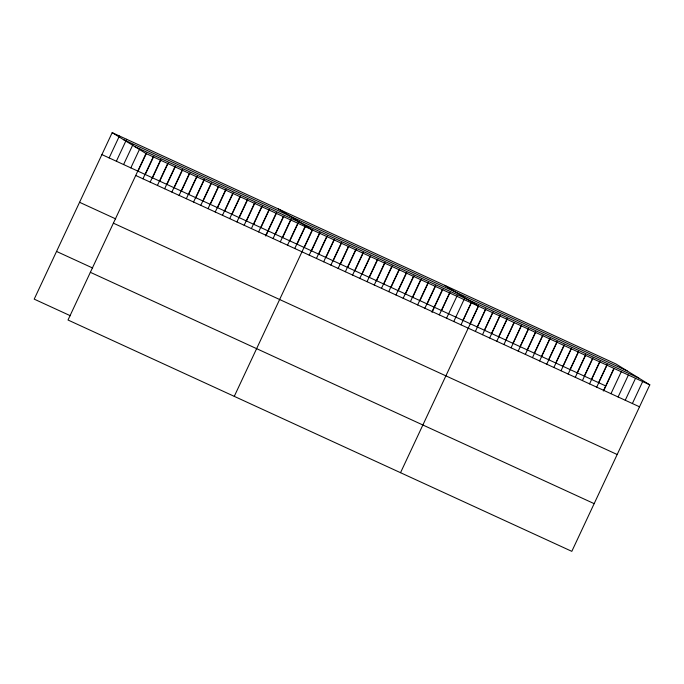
<?xml version="1.0" encoding="UTF-8"?>
<svg xmlns="http://www.w3.org/2000/svg" width="684" height="684" viewBox="0 0 684 684"><rect width="100%" height="100%" fill="white"/><g stroke="black" fill="none" stroke-linecap="round" stroke-linejoin="round"><path stroke-width="1.03" d="M112.185 132.653L146.008 153.532L68.015 320.018L571.815 551.347L649.8 384.861L615.985 363.982L112.185 132.653L34.2 299.139L70.341 315.734M109.141 157.918L119.418 135.971M116.365 161.236L126.643 139.288M123.59 164.553L132.978 144.521M130.824 167.871L139.758 148.787M138.048 171.188L146.538 153.062M142.956 178.798L153.233 156.85M145.282 174.514L153.772 156.38M150.181 182.115L160.466 160.167M152.506 177.831L160.996 159.705M157.414 185.432L167.691 163.485M159.74 181.149L168.23 163.023M164.639 188.75L174.916 166.802M166.964 184.466L175.455 166.34M171.864 192.067L182.149 170.128M174.189 187.784L182.688 169.658M179.097 195.393L189.374 173.445M181.422 191.11L189.913 172.975M186.322 198.711L196.607 176.763M188.647 194.427L197.137 176.301M193.555 202.028L203.832 180.08M195.88 197.744L204.371 179.618M200.78 205.345L211.057 183.398M203.105 201.062L211.595 182.936M208.013 208.663L218.29 186.723M210.33 204.379L218.829 186.253M215.238 211.989L225.515 190.041M217.563 207.705L226.053 189.571M222.462 215.306L232.748 193.358M224.788 211.023L233.287 192.897M229.696 218.623L239.973 196.676M232.021 214.34L240.512 196.214M236.921 221.941L247.206 199.993M239.246 217.657L247.736 199.531M244.154 225.258L254.431 203.319M246.479 220.975L254.97 202.849M251.379 228.584L261.656 206.636M253.704 224.301L262.194 206.166M258.612 231.902L268.889 209.954M260.929 227.618L269.428 209.492M265.837 235.219L276.114 213.271M265.768 236.048L276.652 212.81M273.061 238.536L283.347 216.589M275.387 234.253L283.877 216.127M280.295 241.854L290.572 219.915M282.62 237.57L291.11 219.444M287.519 245.18L297.805 223.232M289.845 240.896L298.335 222.762M294.753 248.497L305.03 226.549M297.078 244.214L305.568 226.088M234.27 396.352L312.255 229.867L278.439 208.988M304.303 247.531L312.793 229.405M309.202 255.132L319.488 233.184M311.528 250.848L320.026 232.722M316.435 258.449L326.713 236.51M318.761 254.166L327.251 236.04M323.66 261.775L333.946 239.827M325.986 257.492L334.476 239.357M330.894 265.093L341.171 243.145M333.219 260.809L341.709 242.683M338.118 268.41L348.395 246.462M340.444 264.127L348.934 246.001M345.352 271.728L355.629 249.78M347.669 267.444L356.167 249.318M352.576 275.045L362.853 253.106M354.902 270.761L363.392 252.635M359.801 278.371L370.087 256.423M362.127 274.087L370.625 255.953M367.034 281.688L377.312 259.74M369.36 277.405L377.85 259.279M374.259 285.006L384.545 263.058M376.585 280.722L385.075 262.596M381.492 288.323L391.77 266.375M383.818 284.04L392.308 265.914M388.717 291.641L398.994 269.701M391.043 287.357L399.533 269.231M395.951 294.966L406.228 273.019M398.268 290.683L406.766 272.548M403.175 298.284L413.452 276.336M405.501 294L413.991 275.874M410.4 301.601L420.686 279.653M412.726 297.318L421.216 279.192M417.633 304.919L427.91 282.971M419.959 300.635L428.449 282.509M424.858 308.236L435.144 286.297M427.184 303.952L435.674 285.827M432.091 311.562L442.368 289.614M432.023 312.383L442.907 289.144M439.316 314.879L449.593 292.932M441.548 310.553L450.038 292.427M446.541 318.197L457.177 295.702M453.774 321.514L464.316 298.976M462.965 320.386L471.456 302.26M460.999 324.832L471.285 302.892M470.096 323.66L478.586 305.534M400.525 472.695L478.509 306.21L444.694 285.331M477.235 326.935L485.726 308.809M475.371 331.432L485.649 309.484M484.375 330.218L492.865 312.084M482.502 334.707L492.788 312.759M491.514 333.493L500.004 315.367M489.641 337.981L499.919 316.042M498.645 336.767L507.135 318.641M496.781 341.265L507.058 319.317M505.784 340.051L513.829 322.874M503.911 344.539L514.197 322.591M512.923 343.325L521.413 325.199M511.051 347.814L521.336 325.875M520.062 346.6L528.552 328.474M518.19 351.097L528.467 329.149M527.193 349.875L535.683 331.749M525.329 354.372L535.606 332.424M534.332 353.158L542.822 335.023M532.46 357.647L542.745 335.707M541.471 356.432L549.962 338.306M539.599 360.93L549.885 338.982M548.602 359.707L557.101 341.581M546.738 364.204L557.015 342.257M555.741 362.99L564.232 344.856M553.878 367.479L564.155 345.531M562.881 366.265L571.371 348.139M561.008 370.754L571.294 348.814M570.02 369.54L578.51 351.414M568.148 374.037L578.433 352.089M577.151 372.823L585.649 354.688M575.287 377.312L585.564 355.364M584.29 376.097L592.78 357.971M582.426 380.586L592.703 358.647M591.429 379.372L599.919 361.246M589.557 383.869L599.842 361.921M598.568 382.647L607.059 364.521M596.696 387.144L606.982 365.196M603.305 391.034L613.745 368.753M603.835 390.419L614.112 368.479M610.974 393.693L621.252 371.754M618.105 396.976L628.391 375.029M625.244 400.251L635.53 378.303M632.384 403.526L642.661 381.587M123.351 139.545L627.143 370.873M134.842 146.641L638.642 377.97M146.008 153.532L649.8 384.861M101.907 154.593L605.699 385.93M135.723 175.472L639.523 406.809M79.566 202.293L115.707 218.889M113.382 223.172L617.173 454.509M56.541 251.438L92.682 268.034M90.365 272.317L594.157 503.646"/></g></svg>
